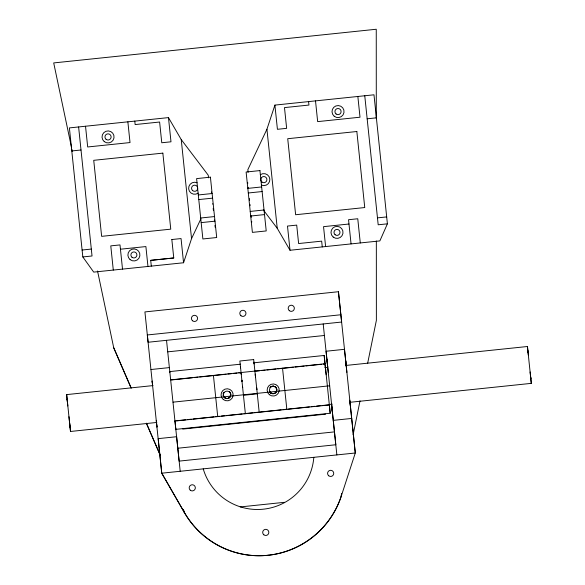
<?xml version="1.0" encoding="UTF-8"?>
<svg xmlns="http://www.w3.org/2000/svg" width="585" height="585" viewBox="0 0 585 585"><rect width="100%" height="100%" fill="white"/><g stroke="black" fill="none" stroke-linecap="round" stroke-linejoin="round"><path stroke-width="0.88" d="M276.749 389.5L275.915 392.308A3.802 3.773 -6.2 0 1 272.347 393.676A3.824 3.824 0 0 0 274.511 386.407A3.802 3.773 -5.8 0 1 276.727 389.456M268.142 555.253A86.887 86.887 0 0 0 341.187 496.394L341.552 493.813M346.898 372.36L338.444 291.718L144.919 311.922L161.752 473.199L184.516 512.745A86.339 86.339 0 0 0 341.187 496.387L341.647 493.733M353.106 434.845L360.016 400.857M367.651 363.3L376.374 320.368L376.338 240.976M341.187 496.387L355.292 452.995L344.499 349.318L326.072 351.241L336.858 454.918M208.509 177.847L208.231 175.186L181.233 139.566L168.473 117.607L69.396 127.91L82.821 256.939L93.71 272.105L183.566 262.76L191.544 238.643L200.889 218.848M248.128 172.297L247.85 169.635L266.935 129.219L274.906 105.103L373.983 94.799L387.402 223.828L379.862 240.91L290.006 250.263L277.239 228.296L263.469 210.125M367.161 118.799L376.374 117.841M71.794 150.952L81.008 149.994M247.813 188.385L261.641 186.944M198.3 194.966L212.121 193.525M248.296 192.992L262.117 191.551M198.776 199.573L212.604 198.139M250.212 211.426L264.032 209.986M200.692 218.008L214.519 216.567M250.694 216.033L264.515 214.593M201.174 222.614L214.995 221.174M377.464 217.876L386.685 216.918M171.836 239.528L181.05 238.57L183.566 262.767M82.097 250.029L91.318 249.071M348.989 224.011L323.542 226.658L325.611 246.556M120.444 249.217L145.892 246.57L147.961 266.467M387.402 223.828L378.188 224.786L364.762 95.757M82.821 256.939L92.035 255.981L78.617 126.952M151.31 266.116L150.711 260.354L173.752 257.963L171.836 239.528M150.711 260.354L173.752 257.963M340.858 314.759L147.325 334.964L148.1 342.247L341.633 322.042L338.452 291.718M167.734 351.848L324.397 335.49M150.974 369.523L169.401 367.599M253.7 359.57L239.865 361.011L245.371 413.712M240.625 364.184L169.796 371.585L169.906 372.565M253.334 362.861L324.163 355.468L325.055 363.928L323.234 364.119M170.674 379.877L325.041 363.76L329.34 404.944L174.974 421.061M171.595 379.95L192.48 377.771M194.3 377.581L197.927 377.201M199.748 377.011L226.081 374.261M227.894 374.071L231.528 373.691M233.342 373.501L236.976 373.12M238.79 372.93L241.517 372.652M255.133 371.226L259.674 370.751M261.488 370.561L265.122 370.181M266.943 369.991L276.018 369.047M277.838 368.857L293.275 367.248M295.089 367.058L304.171 366.108M305.984 365.917L321.421 364.309M67.831 405.983L66.661 394.604L152.999 385.588M324.77 367.658L327.498 367.373M345.676 365.471L527.451 346.503L527.516 347.132L531.297 383.365L349.523 402.341M173.014 402.158L329.677 385.8M243.47 395.284L257.29 393.837L253.685 359.57M68.935 416.688L70.507 431.467L156.846 422.45M328.624 404.52L332.258 404.14M176.772 420.71L185.854 419.759M187.668 419.569L191.302 419.189M193.116 418.999L214 416.82M215.814 416.63L219.448 416.249M221.262 416.067L224.896 415.686M226.709 415.496L242.146 413.88M243.967 413.69L253.042 412.747M254.863 412.557L258.49 412.176M260.31 411.986L281.195 409.807M283.008 409.617L286.643 409.237M288.456 409.047L292.09 408.666M293.904 408.476L309.341 406.867M311.161 406.677L314.788 406.297M316.609 406.107L320.236 405.727M322.057 405.537L329.318 404.783L330.196 413.244L175.829 429.361M182.776 429.083L325.618 414.173M333.289 420.359L351.717 418.436M177.789 448.234L334.466 431.884L335.812 444.754L179.142 461.112L166.528 340.324M180.195 471.276L176.619 436.717L158.191 438.64L161.76 473.199L355.292 452.995L349.991 402.253M240.245 506.932L284.551 502.303M161.76 473.199L184.524 512.745A85.805 85.805 0 0 0 268.142 555.253M113.724 347.782L131.128 387.987L113.724 347.782L97.541 270.987M183.171 509.403L184.516 512.745L183.624 510.296M223.177 395.211L224.545 397.668A3.802 3.773 -6.2 0 0 229.92 397.113L230.753 394.305A3.868 3.839 -5.8 0 0 229.364 391.731A3.824 3.824 0 0 1 228.779 398.063A3.824 3.824 0 0 1 223.156 395.102M71.582 147.756L53.703 62.924L376.257 29.25L376.294 118.682M71.955 149.541L72.335 151.325M527.948 351.307L527.897 350.832L528.101 352.718M530.792 378.553L530.844 379.036L530.646 377.142M345.772 361.625L345.684 360.835L346.232 366.122M350.415 406.129L350.495 406.919L349.801 400.169M326.978 360.097L326.883 359.19L327.688 366.985M253.963 362.1L254.153 363.95M256.625 387.533L256.852 389.632L256.735 388.674M66.661 394.604L67.516 403.065M67.143 399.416L67.092 398.933L67.136 399.416M69.981 426.655L70.032 427.138L69.608 423.006M530.112 371.98L530.741 377.961M357.852 96.481L360.009 117.212L317.662 121.621L315.512 100.883M360.28 242.951L357.764 218.761L348.543 219.719L351.058 243.908M308.595 101.6L308.953 105.059L284.486 107.603L286.643 128.342L277.422 129.3L274.906 105.103M322.262 246.907L321.662 241.144L298.621 243.543L296.705 225.108L287.491 226.066L290.006 250.263M323.198 323.966L328.28 372.499M331.534 403.935L334.452 431.876M332.061 408.849L332.441 412.41L331.629 404.615M326.189 374.788L325.18 365.223L325.443 367.789M329.318 404.783L330.196 413.244M266.935 129.226L277.239 228.296M282.54 368.199L286.84 409.383M247.652 182.33L247.762 183.412M248.172 187.295L248.311 188.641M249.342 198.586L249.524 200.311M249.941 204.348L250.087 205.73M251.119 215.675L251.294 217.327M251.725 221.488L251.777 221.978M255.331 375.19L255.557 377.391L255.214 374.056M240.523 367.256L240.472 366.758L240.581 367.841M241.188 373.639L241.239 374.129L241.13 373.055M242.599 387.102L242.658 387.592L242.541 386.509M211.492 191.924L211.646 193.467M212.713 203.697L212.764 204.194M213.196 208.355L213.43 210.6M214.402 219.953L214.585 221.678M214.966 225.371L215.163 227.221M213.423 375.416L217.722 416.6M181.233 139.566L191.544 238.643M168.473 117.607L170.988 141.804L161.774 142.762L159.617 122.024L135.142 124.568L134.784 121.11M127.866 121.826L130.024 142.565L87.684 146.974L85.527 126.236M152.48 384.126L152.159 381.04L152.626 385.595M156.407 421.836L156.963 427.123L156.268 420.374M122.514 269.115L119.998 244.918L110.777 245.875L113.293 270.073M67.216 400.001L70.507 431.467M528.328 354.963L527.451 346.503M530.419 374.905L531.297 383.365M325.033 363.928L324.163 355.468M257.29 393.837L259.192 412.271M242 381.303L241.883 380.221L241.993 381.303M174.952 420.9L175.771 428.761M175.727 428.374L175.866 429.697M313.816 457.324A56.518 56.518 0 0 1 203.229 468.87M198.176 193.123A6.026 6.026 0 0 1 188.655 188.867A6.026 6.026 0 0 1 197.101 182.747M260.296 174.739A6.026 6.026 0 0 1 269.824 178.995A6.026 6.026 0 0 1 261.378 185.116M356.843 131.515L287.718 138.711L295.63 214.739L364.748 207.551L356.843 131.515M162.849 153.124L93.732 160.319L101.636 236.347L170.761 229.159L162.849 153.124M259.937 170.586L246.117 172.027L252.391 232.384L266.219 230.943L259.937 170.586M210.417 177.167L196.597 178.608L202.871 238.965L216.699 237.532L210.417 177.167M270.541 392.871L269.378 391.27A3.824 3.824 0 0 0 271.396 393.391A3.802 3.773 -6.2 0 1 270.541 392.871M160.136 454.991L146.36 423.167L160.129 454.991M289.326 310.686A3.079 3.079 0 0 0 294.313 308.77A3.079 3.079 0 0 0 290.167 305.414A3.079 3.079 0 0 0 289.326 310.686M240.954 315.732A3.079 3.079 0 0 0 245.934 313.823A3.079 3.079 0 0 0 241.788 310.467A3.079 3.079 0 0 0 240.954 315.732M192.567 320.785A3.079 3.079 0 0 0 197.555 318.876A3.079 3.079 0 0 0 193.408 315.512A3.079 3.079 0 0 0 192.567 320.785M190.271 490.186A3.079 3.079 0 0 0 195.295 488.373A3.079 3.079 0 0 0 191.215 484.936A3.079 3.079 0 0 0 190.271 490.186M263.82 534.785A3.079 3.079 0 0 0 268.8 532.876A3.079 3.079 0 0 0 264.661 529.52A3.079 3.079 0 0 0 263.82 534.785M328.719 475.773A3.079 3.079 0 0 0 333.699 473.865A3.079 3.079 0 0 0 329.552 470.501A3.079 3.079 0 0 0 328.719 475.773M271.579 386.334A3.802 3.773 -5.8 0 0 269.977 387.489A3.824 3.824 0 0 1 271.586 386.334M273.553 386.122A3.802 3.773 -5.8 0 0 272.551 386.1A3.824 3.824 0 0 1 273.553 386.129M223.989 392.294A3.824 3.824 0 0 0 223.177 394.1A3.868 3.839 -5.8 0 1 223.982 392.294M270.833 392.871A3.707 3.707 0 0 0 276.829 390.575A3.707 3.707 0 0 0 271.842 386.531A3.707 3.707 0 0 0 270.833 392.871M224.757 397.683A3.707 3.707 0 0 0 230.753 395.387A3.707 3.707 0 0 0 225.766 391.343A3.707 3.707 0 0 0 224.757 397.683M269.371 394.692A6.04 6.04 0 0 0 279.14 390.948A6.04 6.04 0 0 0 271.009 384.352A6.04 6.04 0 0 0 269.371 394.692M223.287 399.497A6.04 6.04 0 0 0 233.064 395.752A6.04 6.04 0 0 0 224.933 389.164A6.04 6.04 0 0 0 223.287 399.497M106.097 139.325A3.079 3.079 0 0 0 111.084 137.416A3.079 3.079 0 0 0 106.938 134.053A3.079 3.079 0 0 0 106.097 139.325M132.005 257.283A3.013 3.013 0 0 0 136.875 255.418A3.013 3.013 0 0 0 132.824 252.128A3.013 3.013 0 0 0 132.005 257.283M192.699 190.637A3.079 3.079 0 0 0 197.686 188.728A3.079 3.079 0 0 0 193.54 185.372A3.079 3.079 0 0 0 192.699 190.637M104.247 141.607A6.026 6.026 0 0 0 113.987 137.885A6.026 6.026 0 0 0 105.885 131.311A6.026 6.026 0 0 0 104.247 141.607M130.104 259.623A6.026 6.026 0 0 0 139.844 255.894A6.026 6.026 0 0 0 131.749 249.32A6.026 6.026 0 0 0 130.104 259.623M336.082 113.973A3.079 3.079 0 0 0 341.062 112.064A3.079 3.079 0 0 0 336.923 108.7A3.079 3.079 0 0 0 336.082 113.973M335.103 234.724A3.013 3.013 0 0 0 339.973 232.859A3.013 3.013 0 0 0 335.929 229.576A3.013 3.013 0 0 0 335.103 234.724M261.89 182.008A3.079 3.079 0 0 0 266.877 180.107A3.079 3.079 0 0 0 262.731 176.743A3.079 3.079 0 0 0 261.89 182.008M334.225 116.254A6.026 6.026 0 0 0 343.973 112.532A6.026 6.026 0 0 0 335.87 105.958A6.026 6.026 0 0 0 334.225 116.254M333.209 237.064A6.026 6.026 0 0 0 342.949 233.335A6.026 6.026 0 0 0 334.847 226.761A6.026 6.026 0 0 0 333.209 237.064"/></g></svg>
